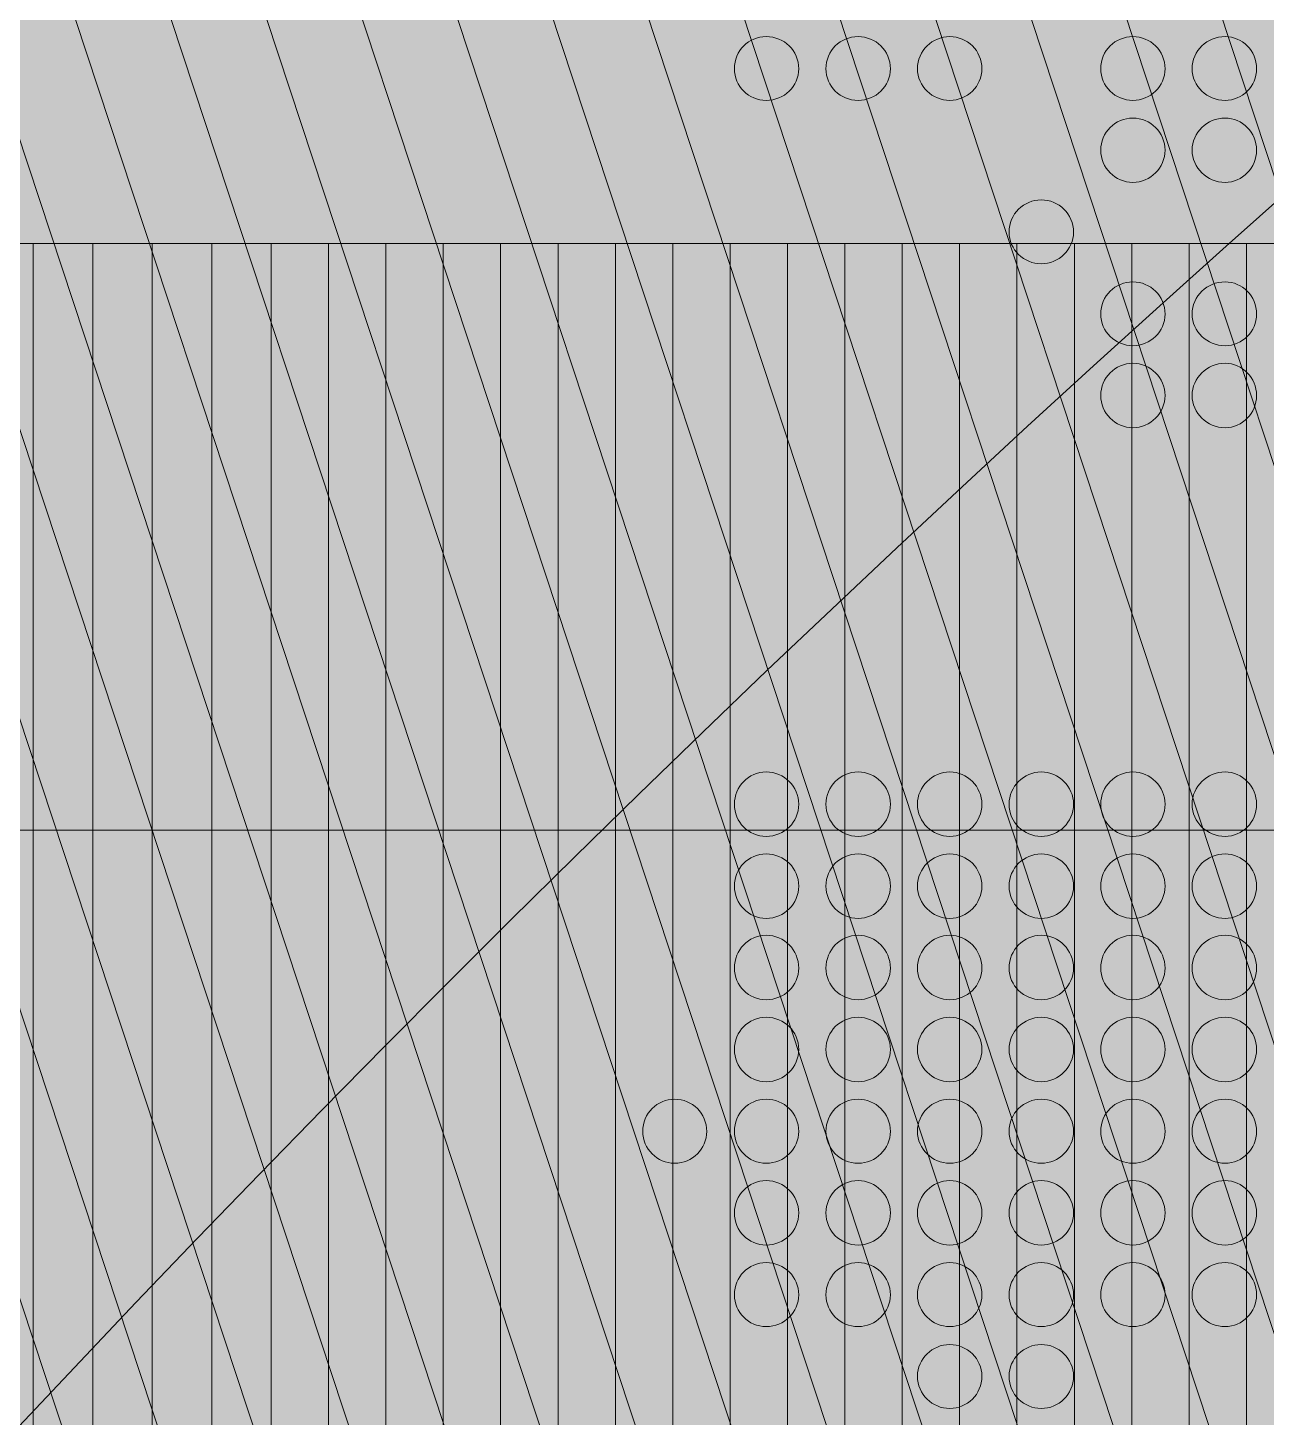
# Model space of a CAD drawing. Header units: inches. Extents: x 243 to 900, y -519 to -86.
# Drawn here: x 504.78 to 538.22, y -239.6 to -202.09 of the extents above; entities that cross this region are included whole.
import ezdxf

# ---------------------------------------------------------------- set-up
doc = ezdxf.new("R2010")
doc.units = ezdxf.units.IN
doc.header["$MEASUREMENT"] = 0
doc.layers.add('Layer 1', color=7, linetype='Continuous')

# ---------------------------------------------------------------- blocks, each defined once
blk = doc.blocks.new('block 3')
at = {"layer": 'Layer 1', "lineweight": 0}
blk.add_open_spline([(898.138, -484.267), (898.138, -494.991), (889.368, -503.763), (878.645, -503.763), (878.645, -503.763), (266.12, -503.763), (266.12, -503.763), (255.397, -503.763), (246.624, -494.991), (246.624, -484.267), (246.624, -484.267), (246.624, -108.507), (246.624, -108.507), (246.624, -97.783), (255.397, -89.011), (266.12, -89.011), (266.12, -89.011), (878.645, -89.011), (878.645, -89.011), (889.368, -89.011), (898.138, -97.783), (898.138, -108.507), (898.138, -108.507), (898.138, -484.267), (898.138, -484.267)], degree=3, knots=[0, 0, 0, 0, 1, 1, 1, 2, 2, 2, 3, 3, 3, 4, 4, 4, 5, 5, 5, 6, 6, 6, 7, 7, 7, 8, 8, 8, 8], dxfattribs=at)
blk = doc.blocks.new('block 2')
at = {"layer": 'Layer 1'}
blk.add_blockref('block 3', (0, 0), dxfattribs=at)
blk = doc.blocks.new('block 34')
at = {"layer": 'Layer 1', "lineweight": 0}
for points in [[(525.595, -203.195), (525.595, -203.669), (525.201, -204.049), (524.712, -204.049), (524.239, -204.049), (523.858, -203.669), (523.858, -203.195), (523.858, -202.706), (524.239, -202.327), (524.712, -202.327), (525.201, -202.327), (525.595, -202.706), (525.595, -203.195)], [(528.07, -203.195), (528.07, -203.669), (527.673, -204.049), (527.197, -204.049), (526.714, -204.049), (526.328, -203.669), (526.328, -203.195), (526.328, -202.706), (526.714, -202.327), (527.197, -202.327), (527.673, -202.327), (528.07, -202.706), (528.07, -203.195)], [(530.539, -203.195), (530.539, -203.669), (530.143, -204.049), (529.675, -204.049), (529.196, -204.049), (528.8, -203.669), (528.8, -203.195), (528.8, -202.706), (529.196, -202.327), (529.675, -202.327), (530.143, -202.327), (530.539, -202.706), (530.539, -203.195)], [(535.486, -203.195), (535.486, -203.669), (535.089, -204.049), (534.616, -204.049), (534.143, -204.049), (533.746, -203.669), (533.746, -203.195), (533.746, -202.706), (534.143, -202.327), (534.616, -202.327), (535.089, -202.327), (535.486, -202.706), (535.486, -203.195)], [(537.955, -203.195), (537.955, -203.669), (537.572, -204.049), (537.104, -204.049), (536.615, -204.049), (536.216, -203.669), (536.216, -203.195), (536.216, -202.706), (536.615, -202.327), (537.104, -202.327), (537.572, -202.327), (537.955, -202.706), (537.955, -203.195)]]:
    blk.add_open_spline(points, degree=3, knots=[0, 0, 0, 0, 1, 1, 1, 2, 2, 2, 3, 3, 3, 4, 4, 4, 4], dxfattribs=at)
blk = doc.blocks.new('block 35')
at = {"layer": 'Layer 1', "lineweight": 0}
for points in [[(535.486, -205.392), (535.486, -205.868), (535.089, -206.263), (534.616, -206.263), (534.143, -206.263), (533.746, -205.868), (533.746, -205.392), (533.746, -204.921), (534.143, -204.525), (534.616, -204.525), (535.089, -204.525), (535.486, -204.921), (535.486, -205.392)], [(537.955, -205.392), (537.955, -205.868), (537.572, -206.263), (537.104, -206.263), (536.615, -206.263), (536.216, -205.868), (536.216, -205.392), (536.216, -204.921), (536.615, -204.525), (537.104, -204.525), (537.572, -204.525), (537.955, -204.921), (537.955, -205.392)]]:
    blk.add_open_spline(points, degree=3, knots=[0, 0, 0, 0, 1, 1, 1, 2, 2, 2, 3, 3, 3, 4, 4, 4, 4], dxfattribs=at)
blk = doc.blocks.new('block 36')
at = {"layer": 'Layer 1', "lineweight": 0}
blk.add_open_spline([(533.014, -207.606), (533.014, -208.078), (532.615, -208.459), (532.141, -208.459), (531.671, -208.459), (531.272, -208.078), (531.272, -207.606), (531.272, -207.117), (531.671, -206.734), (532.141, -206.734), (532.615, -206.734), (533.014, -207.117), (533.014, -207.606)], degree=3, knots=[0, 0, 0, 0, 1, 1, 1, 2, 2, 2, 3, 3, 3, 4, 4, 4, 4], dxfattribs=at)
blk = doc.blocks.new('block 37')
at = {"layer": 'Layer 1', "lineweight": 0}
for points in [[(535.486, -209.817), (535.486, -210.291), (535.089, -210.671), (534.616, -210.671), (534.143, -210.671), (533.746, -210.291), (533.746, -209.817), (533.746, -209.327), (534.143, -208.948), (534.616, -208.948), (535.089, -208.948), (535.486, -209.327), (535.486, -209.817)], [(537.955, -209.817), (537.955, -210.291), (537.572, -210.671), (537.104, -210.671), (536.615, -210.671), (536.216, -210.291), (536.216, -209.817), (536.216, -209.327), (536.615, -208.948), (537.104, -208.948), (537.572, -208.948), (537.955, -209.327), (537.955, -209.817)]]:
    blk.add_open_spline(points, degree=3, knots=[0, 0, 0, 0, 1, 1, 1, 2, 2, 2, 3, 3, 3, 4, 4, 4, 4], dxfattribs=at)
blk = doc.blocks.new('block 38')
at = {"layer": 'Layer 1', "lineweight": 0}
for points in [[(535.486, -212.014), (535.486, -212.49), (535.089, -212.886), (534.616, -212.886), (534.143, -212.886), (533.746, -212.49), (533.746, -212.014), (533.746, -211.543), (534.143, -211.145), (534.616, -211.145), (535.089, -211.145), (535.486, -211.543), (535.486, -212.014)], [(537.955, -212.014), (537.955, -212.49), (537.572, -212.886), (537.104, -212.886), (536.615, -212.886), (536.216, -212.49), (536.216, -212.014), (536.216, -211.543), (536.615, -211.145), (537.104, -211.145), (537.572, -211.145), (537.955, -211.543), (537.955, -212.014)]]:
    blk.add_open_spline(points, degree=3, knots=[0, 0, 0, 0, 1, 1, 1, 2, 2, 2, 3, 3, 3, 4, 4, 4, 4], dxfattribs=at)
blk = doc.blocks.new('block 43')
at = {"layer": 'Layer 1', "lineweight": 0}
for points in [[(525.595, -223.046), (525.595, -223.537), (525.201, -223.917), (524.712, -223.917), (524.239, -223.917), (523.858, -223.537), (523.858, -223.046), (523.858, -222.573), (524.239, -222.178), (524.712, -222.178), (525.201, -222.178), (525.595, -222.573), (525.595, -223.046)], [(528.07, -223.046), (528.07, -223.537), (527.673, -223.917), (527.197, -223.917), (526.714, -223.917), (526.328, -223.537), (526.328, -223.046), (526.328, -222.573), (526.714, -222.178), (527.197, -222.178), (527.673, -222.178), (528.07, -222.573), (528.07, -223.046)], [(530.539, -223.046), (530.539, -223.537), (530.143, -223.917), (529.675, -223.917), (529.196, -223.917), (528.8, -223.537), (528.8, -223.046), (528.8, -222.573), (529.196, -222.178), (529.675, -222.178), (530.143, -222.178), (530.539, -222.573), (530.539, -223.046)], [(533.014, -223.046), (533.014, -223.537), (532.615, -223.917), (532.141, -223.917), (531.671, -223.917), (531.272, -223.537), (531.272, -223.046), (531.272, -222.573), (531.671, -222.178), (532.141, -222.178), (532.615, -222.178), (533.014, -222.573), (533.014, -223.046)], [(535.486, -223.046), (535.486, -223.537), (535.089, -223.917), (534.616, -223.917), (534.143, -223.917), (533.746, -223.537), (533.746, -223.046), (533.746, -222.573), (534.143, -222.178), (534.616, -222.178), (535.089, -222.178), (535.486, -222.573), (535.486, -223.046)], [(537.955, -223.046), (537.955, -223.537), (537.572, -223.917), (537.104, -223.917), (536.615, -223.917), (536.216, -223.537), (536.216, -223.046), (536.216, -222.573), (536.615, -222.178), (537.104, -222.178), (537.572, -222.178), (537.955, -222.573), (537.955, -223.046)]]:
    blk.add_open_spline(points, degree=3, knots=[0, 0, 0, 0, 1, 1, 1, 2, 2, 2, 3, 3, 3, 4, 4, 4, 4], dxfattribs=at)
blk = doc.blocks.new('block 44')
at = {"layer": 'Layer 1', "lineweight": 0}
for points in [[(525.595, -225.259), (525.595, -225.733), (525.201, -226.13), (524.712, -226.13), (524.239, -226.13), (523.858, -225.733), (523.858, -225.259), (523.858, -224.773), (524.239, -224.391), (524.712, -224.391), (525.201, -224.391), (525.595, -224.773), (525.595, -225.259)], [(528.07, -225.259), (528.07, -225.733), (527.673, -226.13), (527.197, -226.13), (526.714, -226.13), (526.328, -225.733), (526.328, -225.259), (526.328, -224.773), (526.714, -224.391), (527.197, -224.391), (527.673, -224.391), (528.07, -224.773), (528.07, -225.259)], [(530.539, -225.259), (530.539, -225.733), (530.143, -226.13), (529.675, -226.13), (529.196, -226.13), (528.8, -225.733), (528.8, -225.259), (528.8, -224.773), (529.196, -224.391), (529.675, -224.391), (530.143, -224.391), (530.539, -224.773), (530.539, -225.259)], [(533.014, -225.259), (533.014, -225.733), (532.615, -226.13), (532.141, -226.13), (531.671, -226.13), (531.272, -225.733), (531.272, -225.259), (531.272, -224.773), (531.671, -224.391), (532.141, -224.391), (532.615, -224.391), (533.014, -224.773), (533.014, -225.259)], [(535.486, -225.259), (535.486, -225.733), (535.089, -226.13), (534.616, -226.13), (534.143, -226.13), (533.746, -225.733), (533.746, -225.259), (533.746, -224.773), (534.143, -224.391), (534.616, -224.391), (535.089, -224.391), (535.486, -224.773), (535.486, -225.259)], [(537.955, -225.259), (537.955, -225.733), (537.572, -226.13), (537.104, -226.13), (536.615, -226.13), (536.216, -225.733), (536.216, -225.259), (536.216, -224.773), (536.615, -224.391), (537.104, -224.391), (537.572, -224.391), (537.955, -224.773), (537.955, -225.259)]]:
    blk.add_open_spline(points, degree=3, knots=[0, 0, 0, 0, 1, 1, 1, 2, 2, 2, 3, 3, 3, 4, 4, 4, 4], dxfattribs=at)
blk = doc.blocks.new('block 45')
at = {"layer": 'Layer 1', "lineweight": 0}
for points in [[(525.595, -227.472), (525.595, -227.945), (525.201, -228.326), (524.712, -228.326), (524.239, -228.326), (523.858, -227.945), (523.858, -227.472), (523.858, -226.983), (524.239, -226.587), (524.712, -226.587), (525.201, -226.587), (525.595, -226.983), (525.595, -227.472)], [(528.07, -227.472), (528.07, -227.945), (527.673, -228.326), (527.197, -228.326), (526.714, -228.326), (526.328, -227.945), (526.328, -227.472), (526.328, -226.983), (526.714, -226.587), (527.197, -226.587), (527.673, -226.587), (528.07, -226.983), (528.07, -227.472)], [(530.539, -227.472), (530.539, -227.945), (530.143, -228.326), (529.675, -228.326), (529.196, -228.326), (528.8, -227.945), (528.8, -227.472), (528.8, -226.983), (529.196, -226.587), (529.675, -226.587), (530.143, -226.587), (530.539, -226.983), (530.539, -227.472)], [(533.014, -227.472), (533.014, -227.945), (532.615, -228.326), (532.141, -228.326), (531.671, -228.326), (531.272, -227.945), (531.272, -227.472), (531.272, -226.983), (531.671, -226.587), (532.141, -226.587), (532.615, -226.587), (533.014, -226.983), (533.014, -227.472)], [(535.486, -227.472), (535.486, -227.945), (535.089, -228.326), (534.616, -228.326), (534.143, -228.326), (533.746, -227.945), (533.746, -227.472), (533.746, -226.983), (534.143, -226.587), (534.616, -226.587), (535.089, -226.587), (535.486, -226.983), (535.486, -227.472)], [(537.955, -227.472), (537.955, -227.945), (537.572, -228.326), (537.104, -228.326), (536.615, -228.326), (536.216, -227.945), (536.216, -227.472), (536.216, -226.983), (536.615, -226.587), (537.104, -226.587), (537.572, -226.587), (537.955, -226.983), (537.955, -227.472)]]:
    blk.add_open_spline(points, degree=3, knots=[0, 0, 0, 0, 1, 1, 1, 2, 2, 2, 3, 3, 3, 4, 4, 4, 4], dxfattribs=at)
blk = doc.blocks.new('block 46')
at = {"layer": 'Layer 1', "lineweight": 0}
for points in [[(525.595, -229.67), (525.595, -230.141), (525.201, -230.539), (524.712, -230.539), (524.239, -230.539), (523.858, -230.141), (523.858, -229.67), (523.858, -229.18), (524.239, -228.8), (524.712, -228.8), (525.201, -228.8), (525.595, -229.18), (525.595, -229.67)], [(528.07, -229.67), (528.07, -230.141), (527.673, -230.539), (527.197, -230.539), (526.714, -230.539), (526.328, -230.141), (526.328, -229.67), (526.328, -229.18), (526.714, -228.8), (527.197, -228.8), (527.673, -228.8), (528.07, -229.18), (528.07, -229.67)], [(530.539, -229.67), (530.539, -230.141), (530.143, -230.539), (529.675, -230.539), (529.196, -230.539), (528.8, -230.141), (528.8, -229.67), (528.8, -229.18), (529.196, -228.8), (529.675, -228.8), (530.143, -228.8), (530.539, -229.18), (530.539, -229.67)], [(533.014, -229.67), (533.014, -230.141), (532.615, -230.539), (532.141, -230.539), (531.671, -230.539), (531.272, -230.141), (531.272, -229.67), (531.272, -229.18), (531.671, -228.8), (532.141, -228.8), (532.615, -228.8), (533.014, -229.18), (533.014, -229.67)], [(535.486, -229.67), (535.486, -230.141), (535.089, -230.539), (534.616, -230.539), (534.143, -230.539), (533.746, -230.141), (533.746, -229.67), (533.746, -229.18), (534.143, -228.8), (534.616, -228.8), (535.089, -228.8), (535.486, -229.18), (535.486, -229.67)], [(537.955, -229.67), (537.955, -230.141), (537.572, -230.539), (537.104, -230.539), (536.615, -230.539), (536.216, -230.141), (536.216, -229.67), (536.216, -229.18), (536.615, -228.8), (537.104, -228.8), (537.572, -228.8), (537.955, -229.18), (537.955, -229.67)]]:
    blk.add_open_spline(points, degree=3, knots=[0, 0, 0, 0, 1, 1, 1, 2, 2, 2, 3, 3, 3, 4, 4, 4, 4], dxfattribs=at)
blk = doc.blocks.new('block 47')
at = {"layer": 'Layer 1', "lineweight": 0}
for points in [[(523.11, -231.881), (523.11, -232.354), (522.727, -232.738), (522.24, -232.738), (521.767, -232.738), (521.384, -232.354), (521.384, -231.881), (521.384, -231.394), (521.767, -231.012), (522.24, -231.012), (522.727, -231.012), (523.11, -231.394), (523.11, -231.881)], [(525.595, -231.881), (525.595, -232.354), (525.201, -232.738), (524.712, -232.738), (524.239, -232.738), (523.858, -232.354), (523.858, -231.881), (523.858, -231.394), (524.239, -231.012), (524.712, -231.012), (525.201, -231.012), (525.595, -231.394), (525.595, -231.881)], [(528.07, -231.881), (528.07, -232.354), (527.673, -232.738), (527.197, -232.738), (526.714, -232.738), (526.328, -232.354), (526.328, -231.881), (526.328, -231.394), (526.714, -231.012), (527.197, -231.012), (527.673, -231.012), (528.07, -231.394), (528.07, -231.881)], [(530.539, -231.881), (530.539, -232.354), (530.143, -232.738), (529.675, -232.738), (529.196, -232.738), (528.8, -232.354), (528.8, -231.881), (528.8, -231.394), (529.196, -231.012), (529.675, -231.012), (530.143, -231.012), (530.539, -231.394), (530.539, -231.881)], [(533.014, -231.881), (533.014, -232.354), (532.615, -232.738), (532.141, -232.738), (531.671, -232.738), (531.272, -232.354), (531.272, -231.881), (531.272, -231.394), (531.671, -231.012), (532.141, -231.012), (532.615, -231.012), (533.014, -231.394), (533.014, -231.881)], [(535.486, -231.881), (535.486, -232.354), (535.089, -232.738), (534.616, -232.738), (534.143, -232.738), (533.746, -232.354), (533.746, -231.881), (533.746, -231.394), (534.143, -231.012), (534.616, -231.012), (535.089, -231.012), (535.486, -231.394), (535.486, -231.881)], [(537.955, -231.881), (537.955, -232.354), (537.572, -232.738), (537.104, -232.738), (536.615, -232.738), (536.216, -232.354), (536.216, -231.881), (536.216, -231.394), (536.615, -231.012), (537.104, -231.012), (537.572, -231.012), (537.955, -231.394), (537.955, -231.881)]]:
    blk.add_open_spline(points, degree=3, knots=[0, 0, 0, 0, 1, 1, 1, 2, 2, 2, 3, 3, 3, 4, 4, 4, 4], dxfattribs=at)
blk = doc.blocks.new('block 48')
at = {"layer": 'Layer 1', "lineweight": 0}
for points in [[(525.595, -234.081), (525.595, -234.567), (525.201, -234.949), (524.712, -234.949), (524.239, -234.949), (523.858, -234.567), (523.858, -234.081), (523.858, -233.606), (524.239, -233.208), (524.712, -233.208), (525.201, -233.208), (525.595, -233.606), (525.595, -234.081)], [(528.07, -234.081), (528.07, -234.567), (527.673, -234.949), (527.197, -234.949), (526.714, -234.949), (526.328, -234.567), (526.328, -234.081), (526.328, -233.606), (526.714, -233.208), (527.197, -233.208), (527.673, -233.208), (528.07, -233.606), (528.07, -234.081)], [(530.539, -234.081), (530.539, -234.567), (530.143, -234.949), (529.675, -234.949), (529.196, -234.949), (528.8, -234.567), (528.8, -234.081), (528.8, -233.606), (529.196, -233.208), (529.675, -233.208), (530.143, -233.208), (530.539, -233.606), (530.539, -234.081)], [(533.014, -234.081), (533.014, -234.567), (532.615, -234.949), (532.141, -234.949), (531.671, -234.949), (531.272, -234.567), (531.272, -234.081), (531.272, -233.606), (531.671, -233.208), (532.141, -233.208), (532.615, -233.208), (533.014, -233.606), (533.014, -234.081)], [(535.486, -234.081), (535.486, -234.567), (535.089, -234.949), (534.616, -234.949), (534.143, -234.949), (533.746, -234.567), (533.746, -234.081), (533.746, -233.606), (534.143, -233.208), (534.616, -233.208), (535.089, -233.208), (535.486, -233.606), (535.486, -234.081)], [(537.955, -234.081), (537.955, -234.567), (537.572, -234.949), (537.104, -234.949), (536.615, -234.949), (536.216, -234.567), (536.216, -234.081), (536.216, -233.606), (536.615, -233.208), (537.104, -233.208), (537.572, -233.208), (537.955, -233.606), (537.955, -234.081)]]:
    blk.add_open_spline(points, degree=3, knots=[0, 0, 0, 0, 1, 1, 1, 2, 2, 2, 3, 3, 3, 4, 4, 4, 4], dxfattribs=at)
blk = doc.blocks.new('block 49')
at = {"layer": 'Layer 1', "lineweight": 0}
for points in [[(525.595, -236.293), (525.595, -236.765), (525.201, -237.147), (524.712, -237.147), (524.239, -237.147), (523.858, -236.765), (523.858, -236.293), (523.858, -235.803), (524.239, -235.423), (524.712, -235.423), (525.201, -235.423), (525.595, -235.803), (525.595, -236.293)], [(528.07, -236.293), (528.07, -236.765), (527.673, -237.147), (527.197, -237.147), (526.714, -237.147), (526.328, -236.765), (526.328, -236.293), (526.328, -235.803), (526.714, -235.423), (527.197, -235.423), (527.673, -235.423), (528.07, -235.803), (528.07, -236.293)], [(530.539, -236.293), (530.539, -236.765), (530.143, -237.147), (529.675, -237.147), (529.196, -237.147), (528.8, -236.765), (528.8, -236.293), (528.8, -235.803), (529.196, -235.423), (529.675, -235.423), (530.143, -235.423), (530.539, -235.803), (530.539, -236.293)], [(533.014, -236.293), (533.014, -236.765), (532.615, -237.147), (532.141, -237.147), (531.671, -237.147), (531.272, -236.765), (531.272, -236.293), (531.272, -235.803), (531.671, -235.423), (532.141, -235.423), (532.615, -235.423), (533.014, -235.803), (533.014, -236.293)], [(535.486, -236.293), (535.486, -236.765), (535.089, -237.147), (534.616, -237.147), (534.143, -237.147), (533.746, -236.765), (533.746, -236.293), (533.746, -235.803), (534.143, -235.423), (534.616, -235.423), (535.089, -235.423), (535.486, -235.803), (535.486, -236.293)], [(537.955, -236.293), (537.955, -236.765), (537.572, -237.147), (537.104, -237.147), (536.615, -237.147), (536.216, -236.765), (536.216, -236.293), (536.216, -235.803), (536.615, -235.423), (537.104, -235.423), (537.572, -235.423), (537.955, -235.803), (537.955, -236.293)]]:
    blk.add_open_spline(points, degree=3, knots=[0, 0, 0, 0, 1, 1, 1, 2, 2, 2, 3, 3, 3, 4, 4, 4, 4], dxfattribs=at)
blk = doc.blocks.new('block 50')
at = {"layer": 'Layer 1', "lineweight": 0}
for points in [[(530.539, -238.489), (530.539, -238.977), (530.143, -239.36), (529.675, -239.36), (529.196, -239.36), (528.8, -238.977), (528.8, -238.489), (528.8, -238.017), (529.196, -237.635), (529.675, -237.635), (530.143, -237.635), (530.539, -238.017), (530.539, -238.489)], [(533.014, -238.489), (533.014, -238.977), (532.615, -239.36), (532.141, -239.36), (531.671, -239.36), (531.272, -238.977), (531.272, -238.489), (531.272, -238.017), (531.671, -237.635), (532.141, -237.635), (532.615, -237.635), (533.014, -238.017), (533.014, -238.489)]]:
    blk.add_open_spline(points, degree=3, knots=[0, 0, 0, 0, 1, 1, 1, 2, 2, 2, 3, 3, 3, 4, 4, 4, 4], dxfattribs=at)
blk = doc.blocks.new('block 5')
at = {"layer": 'Layer 1'}
for name in ['block 34', 'block 35', 'block 36', 'block 37', 'block 38', 'block 43', 'block 44', 'block 45', 'block 46', 'block 47', 'block 48', 'block 49', 'block 50']:
    blk.add_blockref(name, (0, 0), dxfattribs=at)
blk = doc.blocks.new('block 4')
at = {"layer": 'Layer 1'}
blk.add_blockref('block 5', (0, 0), dxfattribs=at)
blk = doc.blocks.new('block 286')
at = {"layer": 'Layer 1', "true_color": 0x1688c9}
h = blk.add_hatch(color=142, dxfattribs=at)
h.dxf.hatch_style = 2
h.paths.add_polyline_path([(527.131, -312.554), (479.106, -167.129), (481.686, -167.129), (529.709, -312.554)])
at = {"layer": 'Layer 1', "true_color": 0x1386c8}
h = blk.add_hatch(color=142, dxfattribs=at)
h.dxf.hatch_style = 2
h.paths.add_polyline_path([(529.709, -312.554), (481.686, -167.129), (484.269, -167.129), (532.292, -312.554)])
at = {"layer": 'Layer 1', "true_color": 0x1585c7}
h = blk.add_hatch(color=142, dxfattribs=at)
h.dxf.hatch_style = 2
h.paths.add_polyline_path([(532.292, -312.554), (484.269, -167.129), (486.85, -167.129), (534.873, -312.554)])
at = {"layer": 'Layer 1', "true_color": 0x1484c7}
h = blk.add_hatch(color=142, dxfattribs=at)
h.dxf.hatch_style = 2
h.paths.add_polyline_path([(534.873, -312.554), (486.85, -167.129), (489.433, -167.129), (537.456, -312.554)])
at = {"layer": 'Layer 1', "true_color": 0x1483c6}
h = blk.add_hatch(color=142, dxfattribs=at)
h.dxf.hatch_style = 2
h.paths.add_polyline_path([(537.456, -312.554), (489.433, -167.129), (492.013, -167.129), (540.036, -312.554)])
at = {"layer": 'Layer 1', "true_color": 0x1782c5}
h = blk.add_hatch(color=142, dxfattribs=at)
h.dxf.hatch_style = 2
h.paths.add_polyline_path([(540.036, -312.554), (492.013, -167.129), (494.594, -167.129), (542.617, -312.554)])
at = {"layer": 'Layer 1', "true_color": 0x1483c6}
h = blk.add_hatch(color=142, dxfattribs=at)
h.dxf.hatch_style = 2
h.paths.add_polyline_path([(542.617, -312.554), (494.594, -167.129), (497.174, -167.129), (545.2, -312.554)])
at = {"layer": 'Layer 1', "true_color": 0x1281c4}
h = blk.add_hatch(color=142, dxfattribs=at)
h.dxf.hatch_style = 2
h.paths.add_polyline_path([(545.2, -312.554), (497.174, -167.129), (499.757, -167.129), (547.78, -312.554)])
at = {"layer": 'Layer 1', "true_color": 0x1380c3}
h = blk.add_hatch(color=142, dxfattribs=at)
h.dxf.hatch_style = 2
h.paths.add_polyline_path([(547.78, -312.554), (499.757, -167.129), (502.337, -167.129), (550.36, -312.554)])
at = {"layer": 'Layer 1', "true_color": 0x1580c2}
h = blk.add_hatch(color=142, dxfattribs=at)
h.dxf.hatch_style = 2
h.paths.add_polyline_path([(550.36, -312.554), (502.337, -167.129), (504.92, -167.129), (552.943, -312.554)])
at = {"layer": 'Layer 1', "true_color": 0x187fc2}
h = blk.add_hatch(color=152, dxfattribs=at)
h.dxf.hatch_style = 2
h.paths.add_polyline_path([(552.943, -312.554), (504.92, -167.129), (507.501, -167.129), (555.524, -312.554)])
at = {"layer": 'Layer 1', "true_color": 0x177dc1}
h = blk.add_hatch(color=152, dxfattribs=at)
h.dxf.hatch_style = 2
h.paths.add_polyline_path([(555.524, -312.554), (507.501, -167.129), (510.081, -167.129), (558.104, -312.554)])
at = {"layer": 'Layer 1', "true_color": 0x127cc0}
h = blk.add_hatch(color=152, dxfattribs=at)
h.dxf.hatch_style = 2
h.paths.add_polyline_path([(558.104, -312.554), (510.081, -167.129), (512.662, -167.129), (560.687, -312.554)])
at = {"layer": 'Layer 1', "true_color": 0x167bbf}
h = blk.add_hatch(color=152, dxfattribs=at)
h.dxf.hatch_style = 2
h.paths.add_polyline_path([(560.687, -312.554), (512.662, -167.129), (515.245, -167.129), (563.268, -312.554)])
at = {"layer": 'Layer 1', "true_color": 0x157abf}
h = blk.add_hatch(color=152, dxfattribs=at)
h.dxf.hatch_style = 2
h.paths.add_polyline_path([(563.268, -312.554), (515.245, -167.129), (517.825, -167.129), (565.848, -312.554)])
at = {"layer": 'Layer 1', "true_color": 0x1479be}
h = blk.add_hatch(color=152, dxfattribs=at)
h.dxf.hatch_style = 2
h.paths.add_polyline_path([(565.848, -312.554), (517.825, -167.129), (520.408, -167.129), (568.431, -312.554)])
at = {"layer": 'Layer 1', "true_color": 0x1279be}
h = blk.add_hatch(color=152, dxfattribs=at)
h.dxf.hatch_style = 2
h.paths.add_polyline_path([(568.431, -312.554), (520.408, -167.129), (522.989, -167.129), (571.011, -312.554)])
at = {"layer": 'Layer 1', "true_color": 0x1479be}
h = blk.add_hatch(color=152, dxfattribs=at)
h.dxf.hatch_style = 2
h.paths.add_polyline_path([(571.011, -312.554), (522.989, -167.129), (525.569, -167.129), (573.592, -312.554)])
at = {"layer": 'Layer 1', "true_color": 0x0b77bd}
h = blk.add_hatch(color=152, dxfattribs=at)
h.dxf.hatch_style = 2
h.paths.add_polyline_path([(573.592, -312.554), (525.569, -167.129), (528.152, -167.129), (576.175, -312.554)])
at = {"layer": 'Layer 1', "lineweight": 0}
for points in [[(527.131, -312.554), (479.106, -167.129), (481.686, -167.129), (529.709, -312.554), (527.131, -312.554)], [(529.709, -312.554), (481.686, -167.129), (484.269, -167.129), (532.292, -312.554), (529.709, -312.554)], [(532.292, -312.554), (484.269, -167.129), (486.85, -167.129), (534.873, -312.554), (532.292, -312.554)], [(534.873, -312.554), (486.85, -167.129), (489.433, -167.129), (537.456, -312.554), (534.873, -312.554)], [(537.456, -312.554), (489.433, -167.129), (492.013, -167.129), (540.036, -312.554), (537.456, -312.554)], [(540.036, -312.554), (492.013, -167.129), (494.594, -167.129), (542.617, -312.554), (540.036, -312.554)], [(542.617, -312.554), (494.594, -167.129), (497.174, -167.129), (545.2, -312.554), (542.617, -312.554)], [(545.2, -312.554), (497.174, -167.129), (499.757, -167.129), (547.78, -312.554), (545.2, -312.554)], [(547.78, -312.554), (499.757, -167.129), (502.337, -167.129), (550.36, -312.554), (547.78, -312.554)], [(550.36, -312.554), (502.337, -167.129), (504.92, -167.129), (552.943, -312.554), (550.36, -312.554)], [(552.943, -312.554), (504.92, -167.129), (507.501, -167.129), (555.524, -312.554), (552.943, -312.554)], [(555.524, -312.554), (507.501, -167.129), (510.081, -167.129), (558.104, -312.554), (555.524, -312.554)], [(558.104, -312.554), (510.081, -167.129), (512.662, -167.129), (560.687, -312.554), (558.104, -312.554)], [(560.687, -312.554), (512.662, -167.129), (515.245, -167.129), (563.268, -312.554), (560.687, -312.554)], [(563.268, -312.554), (515.245, -167.129), (517.825, -167.129), (565.848, -312.554), (563.268, -312.554)], [(565.848, -312.554), (517.825, -167.129), (520.408, -167.129), (568.431, -312.554), (565.848, -312.554)], [(568.431, -312.554), (520.408, -167.129), (522.989, -167.129), (571.011, -312.554), (568.431, -312.554)], [(571.011, -312.554), (522.989, -167.129), (525.569, -167.129), (573.592, -312.554), (571.011, -312.554)], [(573.592, -312.554), (525.569, -167.129), (528.152, -167.129), (576.175, -312.554), (573.592, -312.554)]]:
    blk.add_lwpolyline(points, dxfattribs=at)
blk.add_open_spline([(481.091, -199.266), (481.091, -199.266), (582.602, -199.266), (582.602, -199.266), (582.602, -199.266), (582.602, -167.129), (582.602, -167.129), (582.602, -167.129), (476.726, -167.129), (476.726, -167.129), (455.041, -167.129), (437.462, -184.708), (437.462, -206.393), (437.462, -206.393), (437.462, -215.646), (437.462, -215.646), (437.462, -224.775), (440.587, -233.174), (445.814, -239.84), (440.587, -246.511), (437.462, -254.905), (437.462, -264.037), (437.462, -264.037), (437.462, -273.289), (437.462, -273.289), (437.462, -294.974), (455.041, -312.553), (476.726, -312.553), (476.726, -312.553), (552.507, -312.553), (552.507, -312.553), (552.507, -312.553), (557.61, -312.553), (557.61, -312.553), (557.61, -312.553), (582.602, -312.553), (582.602, -312.553), (582.602, -312.553), (582.602, -205.692), (582.602, -205.692), (582.602, -205.692), (552.507, -205.692), (552.507, -205.692), (552.507, -205.692), (552.507, -280.885), (552.507, -280.885), (552.507, -280.885), (481.091, -280.885), (481.091, -280.885), (474.328, -280.885), (468.85, -275.403), (468.85, -268.641), (468.85, -261.879), (474.328, -256.399), (481.091, -256.399), (481.091, -256.399), (544.345, -256.399), (544.345, -256.399), (544.345, -256.399), (544.345, -223.751), (544.345, -223.751), (544.345, -223.751), (481.091, -223.751), (481.091, -223.751), (474.328, -223.751), (468.85, -218.27), (468.85, -211.507), (468.85, -204.748), (474.328, -199.266), (481.091, -199.266)], degree=3, knots=[0, 0, 0, 0, 1, 1, 1, 2, 2, 2, 3, 3, 3, 4, 4, 4, 5, 5, 5, 6, 6, 6, 7, 7, 7, 8, 8, 8, 9, 9, 9, 10, 10, 10, 11, 11, 11, 12, 12, 12, 13, 13, 13, 14, 14, 14, 15, 15, 15, 16, 16, 16, 17, 17, 17, 18, 18, 18, 19, 19, 19, 20, 20, 20, 21, 21, 21, 22, 22, 22, 23, 23, 23, 23], dxfattribs=at)
blk = doc.blocks.new('block 285')
at = {"layer": 'Layer 1'}
blk.add_blockref('block 286', (0, 0), dxfattribs=at)
blk = doc.blocks.new('block 284')
at = {"layer": 'Layer 1'}
blk.add_blockref('block 285', (0, 0), dxfattribs=at)
blk = doc.blocks.new('block 288')
at = {"layer": 'Layer 1', "true_color": 0x1484c7}
h = blk.add_hatch(color=142, dxfattribs=at)
h.dxf.hatch_style = 2
h.paths.add_polyline_path([(504.926, -312.553), (503.321, -312.553), (503.321, -207.908), (504.926, -207.908)])
at = {"layer": 'Layer 1', "true_color": 0x1585c7}
h = blk.add_hatch(color=142, dxfattribs=at)
h.dxf.hatch_style = 2
h.paths.add_polyline_path([(506.531, -312.553), (504.926, -312.553), (504.926, -207.908), (506.531, -207.908)])
at = {"layer": 'Layer 1', "true_color": 0x1386c8}
h = blk.add_hatch(color=142, dxfattribs=at)
h.dxf.hatch_style = 2
h.paths.add_polyline_path([(508.138, -312.553), (506.533, -312.553), (506.533, -207.908), (508.138, -207.908)])
at = {"layer": 'Layer 1', "true_color": 0x1688c9}
h = blk.add_hatch(color=142, dxfattribs=at)
h.dxf.hatch_style = 2
h.paths.add_polyline_path([(509.743, -312.553), (508.138, -312.553), (508.138, -207.908), (509.743, -207.908)])
h = blk.add_hatch(color=142, dxfattribs=at)
h.dxf.hatch_style = 2
h.paths.add_polyline_path([(511.35, -312.553), (509.745, -312.553), (509.745, -207.908), (511.35, -207.908)])
h = blk.add_hatch(color=142, dxfattribs=at)
h.dxf.hatch_style = 2
h.paths.add_polyline_path([(512.897, -312.553), (511.348, -312.553), (511.348, -207.908), (512.897, -207.908)])
h = blk.add_hatch(color=142, dxfattribs=at)
h.dxf.hatch_style = 2
h.paths.add_polyline_path([(514.446, -312.553), (512.897, -312.553), (512.897, -207.908), (514.446, -207.908)])
at = {"layer": 'Layer 1', "true_color": 0x1386c8}
h = blk.add_hatch(color=142, dxfattribs=at)
h.dxf.hatch_style = 2
h.paths.add_polyline_path([(515.996, -312.553), (514.446, -312.553), (514.446, -207.908), (515.996, -207.908)])
at = {"layer": 'Layer 1', "true_color": 0x1585c7}
h = blk.add_hatch(color=142, dxfattribs=at)
h.dxf.hatch_style = 2
h.paths.add_polyline_path([(517.545, -312.553), (515.996, -312.553), (515.996, -207.908), (517.545, -207.908)])
at = {"layer": 'Layer 1', "true_color": 0x1484c7}
h = blk.add_hatch(color=142, dxfattribs=at)
h.dxf.hatch_style = 2
h.paths.add_polyline_path([(519.094, -312.553), (517.545, -312.553), (517.545, -207.908), (519.094, -207.908)])
at = {"layer": 'Layer 1', "true_color": 0x1483c6}
h = blk.add_hatch(color=142, dxfattribs=at)
h.dxf.hatch_style = 2
h.paths.add_polyline_path([(520.643, -312.553), (519.094, -312.553), (519.094, -207.908), (520.643, -207.908)])
at = {"layer": 'Layer 1', "true_color": 0x1782c5}
h = blk.add_hatch(color=142, dxfattribs=at)
h.dxf.hatch_style = 2
h.paths.add_polyline_path([(522.193, -312.553), (520.643, -312.553), (520.643, -207.908), (522.193, -207.908)])
at = {"layer": 'Layer 1', "true_color": 0x1483c6}
h = blk.add_hatch(color=142, dxfattribs=at)
h.dxf.hatch_style = 2
h.paths.add_polyline_path([(523.742, -312.553), (522.193, -312.553), (522.193, -207.908), (523.742, -207.908)])
at = {"layer": 'Layer 1', "true_color": 0x1281c4}
h = blk.add_hatch(color=142, dxfattribs=at)
h.dxf.hatch_style = 2
h.paths.add_polyline_path([(525.289, -312.553), (523.739, -312.553), (523.739, -207.908), (525.289, -207.908)])
at = {"layer": 'Layer 1', "true_color": 0x1380c3}
h = blk.add_hatch(color=142, dxfattribs=at)
h.dxf.hatch_style = 2
h.paths.add_polyline_path([(526.838, -312.553), (525.289, -312.553), (525.289, -207.908), (526.838, -207.908)])
at = {"layer": 'Layer 1', "true_color": 0x1580c2}
h = blk.add_hatch(color=142, dxfattribs=at)
h.dxf.hatch_style = 2
h.paths.add_polyline_path([(528.387, -312.553), (526.838, -312.553), (526.838, -207.908), (528.387, -207.908)])
at = {"layer": 'Layer 1', "true_color": 0x187fc2}
h = blk.add_hatch(color=152, dxfattribs=at)
h.dxf.hatch_style = 2
h.paths.add_polyline_path([(529.937, -312.553), (528.387, -312.553), (528.387, -207.908), (529.937, -207.908)])
at = {"layer": 'Layer 1', "true_color": 0x177dc1}
h = blk.add_hatch(color=152, dxfattribs=at)
h.dxf.hatch_style = 2
h.paths.add_polyline_path([(531.486, -312.553), (529.937, -312.553), (529.937, -207.908), (531.486, -207.908)])
at = {"layer": 'Layer 1', "true_color": 0x127cc0}
h = blk.add_hatch(color=152, dxfattribs=at)
h.dxf.hatch_style = 2
h.paths.add_polyline_path([(533.035, -312.553), (531.486, -312.553), (531.486, -207.908), (533.035, -207.908)])
at = {"layer": 'Layer 1', "true_color": 0x167bbf}
h = blk.add_hatch(color=152, dxfattribs=at)
h.dxf.hatch_style = 2
h.paths.add_polyline_path([(534.584, -312.553), (533.035, -312.553), (533.035, -207.908), (534.584, -207.908)])
at = {"layer": 'Layer 1', "true_color": 0x157abf}
h = blk.add_hatch(color=152, dxfattribs=at)
h.dxf.hatch_style = 2
h.paths.add_polyline_path([(536.134, -312.553), (534.584, -312.553), (534.584, -207.908), (536.134, -207.908)])
at = {"layer": 'Layer 1', "true_color": 0x1479be}
h = blk.add_hatch(color=152, dxfattribs=at)
h.dxf.hatch_style = 2
h.paths.add_polyline_path([(537.68, -312.553), (536.131, -312.553), (536.131, -207.908), (537.68, -207.908)])
at = {"layer": 'Layer 1', "true_color": 0x1279be}
h = blk.add_hatch(color=152, dxfattribs=at)
h.dxf.hatch_style = 2
h.paths.add_polyline_path([(539.23, -312.553), (537.68, -312.553), (537.68, -207.908), (539.23, -207.908)])
at = {"layer": 'Layer 1', "lineweight": 0}
for points in [[(504.926, -312.553), (503.321, -312.553), (503.321, -207.908), (504.926, -207.908), (504.926, -312.553)], [(506.531, -312.553), (504.926, -312.553), (504.926, -207.908), (506.531, -207.908), (506.531, -312.553)], [(508.138, -312.553), (506.533, -312.553), (506.533, -207.908), (508.138, -207.908), (508.138, -312.553)], [(509.743, -312.553), (508.138, -312.553), (508.138, -207.908), (509.743, -207.908), (509.743, -312.553)], [(511.35, -312.553), (509.745, -312.553), (509.745, -207.908), (511.35, -207.908), (511.35, -312.553)], [(512.897, -312.553), (511.348, -312.553), (511.348, -207.908), (512.897, -207.908), (512.897, -312.553)], [(514.446, -312.553), (512.897, -312.553), (512.897, -207.908), (514.446, -207.908), (514.446, -312.553)], [(515.996, -312.553), (514.446, -312.553), (514.446, -207.908), (515.996, -207.908), (515.996, -312.553)], [(517.545, -312.553), (515.996, -312.553), (515.996, -207.908), (517.545, -207.908), (517.545, -312.553)], [(519.094, -312.553), (517.545, -312.553), (517.545, -207.908), (519.094, -207.908), (519.094, -312.553)], [(520.643, -312.553), (519.094, -312.553), (519.094, -207.908), (520.643, -207.908), (520.643, -312.553)], [(522.193, -312.553), (520.643, -312.553), (520.643, -207.908), (522.193, -207.908), (522.193, -312.553)], [(523.742, -312.553), (522.193, -312.553), (522.193, -207.908), (523.742, -207.908), (523.742, -312.553)], [(525.289, -312.553), (523.739, -312.553), (523.739, -207.908), (525.289, -207.908), (525.289, -312.553)], [(526.838, -312.553), (525.289, -312.553), (525.289, -207.908), (526.838, -207.908), (526.838, -312.553)], [(528.387, -312.553), (526.838, -312.553), (526.838, -207.908), (528.387, -207.908), (528.387, -312.553)], [(529.937, -312.553), (528.387, -312.553), (528.387, -207.908), (529.937, -207.908), (529.937, -312.553)], [(531.486, -312.553), (529.937, -312.553), (529.937, -207.908), (531.486, -207.908), (531.486, -312.553)], [(533.035, -312.553), (531.486, -312.553), (531.486, -207.908), (533.035, -207.908), (533.035, -312.553)], [(534.584, -312.553), (533.035, -312.553), (533.035, -207.908), (534.584, -207.908), (534.584, -312.553)], [(536.134, -312.553), (534.584, -312.553), (534.584, -207.908), (536.134, -207.908), (536.134, -312.553)], [(537.68, -312.553), (536.131, -312.553), (536.131, -207.908), (537.68, -207.908), (537.68, -312.553)], [(539.23, -312.553), (537.68, -312.553), (537.68, -207.908), (539.23, -207.908), (539.23, -312.553)]]:
    blk.add_lwpolyline(points, dxfattribs=at)
blk.add_open_spline([(552.507, -235.312), (552.507, -235.312), (552.507, -280.885), (552.507, -280.885), (552.507, -280.885), (481.091, -280.885), (481.091, -280.885), (474.328, -280.885), (468.848, -275.403), (468.848, -268.644), (468.848, -265.207), (470.267, -262.107), (472.549, -259.882), (472.499, -259.882), (472.449, -259.882), (472.398, -259.882), (460.667, -259.882), (449.272, -258.458), (438.367, -255.792), (437.796, -258.456), (437.462, -261.207), (437.462, -264.037), (437.462, -264.037), (437.462, -273.289), (437.462, -273.289), (437.462, -294.976), (455.041, -312.553), (476.726, -312.553), (476.726, -312.553), (552.507, -312.553), (552.507, -312.553), (552.507, -312.553), (557.61, -312.553), (557.61, -312.553), (557.61, -312.553), (582.602, -312.553), (582.602, -312.553), (582.602, -312.553), (582.602, -207.908), (582.602, -207.908), (573.938, -218.409), (563.796, -227.647), (552.507, -235.312)], degree=3, knots=[0, 0, 0, 0, 1, 1, 1, 2, 2, 2, 3, 3, 3, 4, 4, 4, 5, 5, 5, 6, 6, 6, 7, 7, 7, 8, 8, 8, 9, 9, 9, 10, 10, 10, 11, 11, 11, 12, 12, 12, 13, 13, 13, 14, 14, 14, 14], dxfattribs=at)
blk = doc.blocks.new('block 283')
at = {"layer": 'Layer 1'}
for name in ['block 284', 'block 288']:
    blk.add_blockref(name, (0, 0), dxfattribs=at)

msp = doc.modelspace()

# ---------------------------------------------------------------- linework, layer by layer
at = {"layer": 'Layer 1', "lineweight": 0}
msp.add_open_spline([(771.889, -89.011), (771.889, -89.011), (266.12, -89.011), (266.12, -89.011), (255.397, -89.011), (246.624, -97.783), (246.624, -108.507), (246.624, -108.507), (246.624, -499.044), (246.624, -499.044), (246.624, -509.767), (255.397, -518.54), (266.12, -518.54), (266.12, -518.54), (371.556, -518.54), (371.556, -518.54), (400.967, -304.591), (562.913, -132.915), (771.889, -89.011)], degree=3, knots=[0, 0, 0, 0, 1, 1, 1, 2, 2, 2, 3, 3, 3, 4, 4, 4, 5, 5, 5, 6, 6, 6, 6], dxfattribs=at)

# ---------------------------------------------------------------- block references
at = {"layer": 'Layer 1'}
for name in ['block 2', 'block 4', 'block 283']:
    msp.add_blockref(name, (0, 0), dxfattribs=at)

doc.saveas('drawing.dxf')
